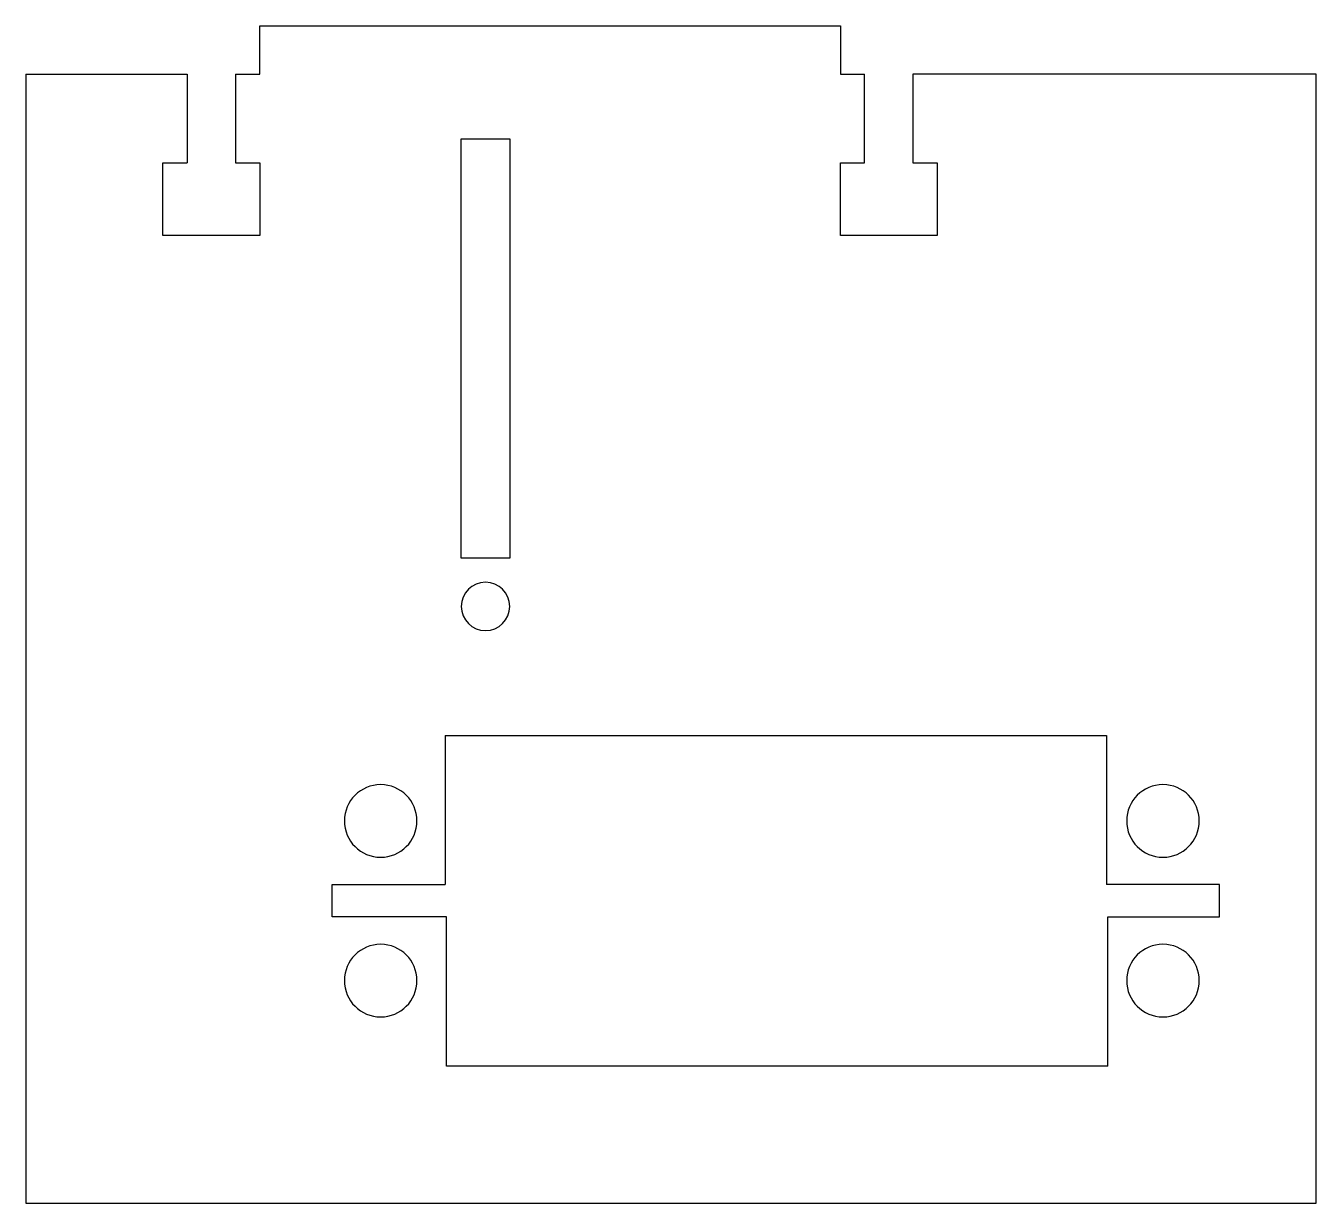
# Model space of a CAD drawing. Header units: millimetres. Extents: x -210 to -130, y -154 to -81.
import ezdxf

# ---------------------------------------------------------------- set-up
doc = ezdxf.new("R2010")
doc.units = ezdxf.units.MM
doc.layers.add('Sketch017', color=7, linetype='CONTINUOUS')

msp = doc.modelspace()

# ---------------------------------------------------------------- linework, layer by layer
at = {"layer": 'Sketch017'}
for p, q in [((-195.5, -81), (-159.5, -81)), ((-195.5, -84), (-195.5, -81)), ((-159.5, -81), (-159.5, -84)), ((-210, -84), (-200, -84)), ((-210, -84), (-210, -154)), ((-200, -84), (-200, -89.5)), ((-197, -84), (-197, -89.5)), ((-197, -84), (-195.5, -84)), ((-159.5, -84), (-158, -84)), ((-158, -89.5), (-158, -84)), ((-130, -84), (-155, -84)), ((-155, -84), (-155, -89.5)), ((-130, -154), (-130, -84)), ((-183, -114), (-183, -88)), ((-183, -88), (-180, -88)), ((-180, -88), (-180, -114)), ((-201.5, -94), (-201.5, -89.5)), ((-201.5, -89.5), (-200, -89.5)), ((-197, -89.5), (-195.5, -89.5)), ((-195.5, -89.5), (-195.5, -94)), ((-159.5, -94), (-159.5, -89.5)), ((-159.5, -89.5), (-158, -89.5)), ((-155, -89.5), (-153.5, -89.5)), ((-153.5, -89.5), (-153.5, -94)), ((-195.5, -94), (-201.5, -94)), ((-153.5, -94), (-159.5, -94)), ((-180, -114), (-183, -114)), ((-184, -125), (-184, -134.25)), ((-184, -125), (-143, -125)), ((-143, -125), (-143, -134.25)), ((-191, -134.25), (-184, -134.25)), ((-191, -136.25), (-191, -134.25)), ((-136, -134.25), (-143, -134.25)), ((-136, -136.25), (-136, -134.25)), ((-183.911, -136.25), (-191, -136.25)), ((-183.911, -145.5), (-183.911, -136.25)), ((-142.911, -145.5), (-142.911, -136.25)), ((-142.911, -136.25), (-136, -136.25)), ((-142.911, -145.5), (-183.911, -145.5)), ((-210, -154), (-130, -154))]:
    msp.add_line(p, q, dxfattribs=at)
for centre, major_axis in [((-181.5, -117), (0, -1.5)), ((-188, -130.3), (0, -2.25)), ((-139.5, -130.3), (0, -2.25)), ((-188, -140.2), (0, -2.25)), ((-139.5, -140.2), (0, -2.25))]:
    msp.add_ellipse(centre, major_axis=major_axis, ratio=1, start_param=0, end_param=6.28318, dxfattribs=at)

doc.saveas('drawing.dxf')
